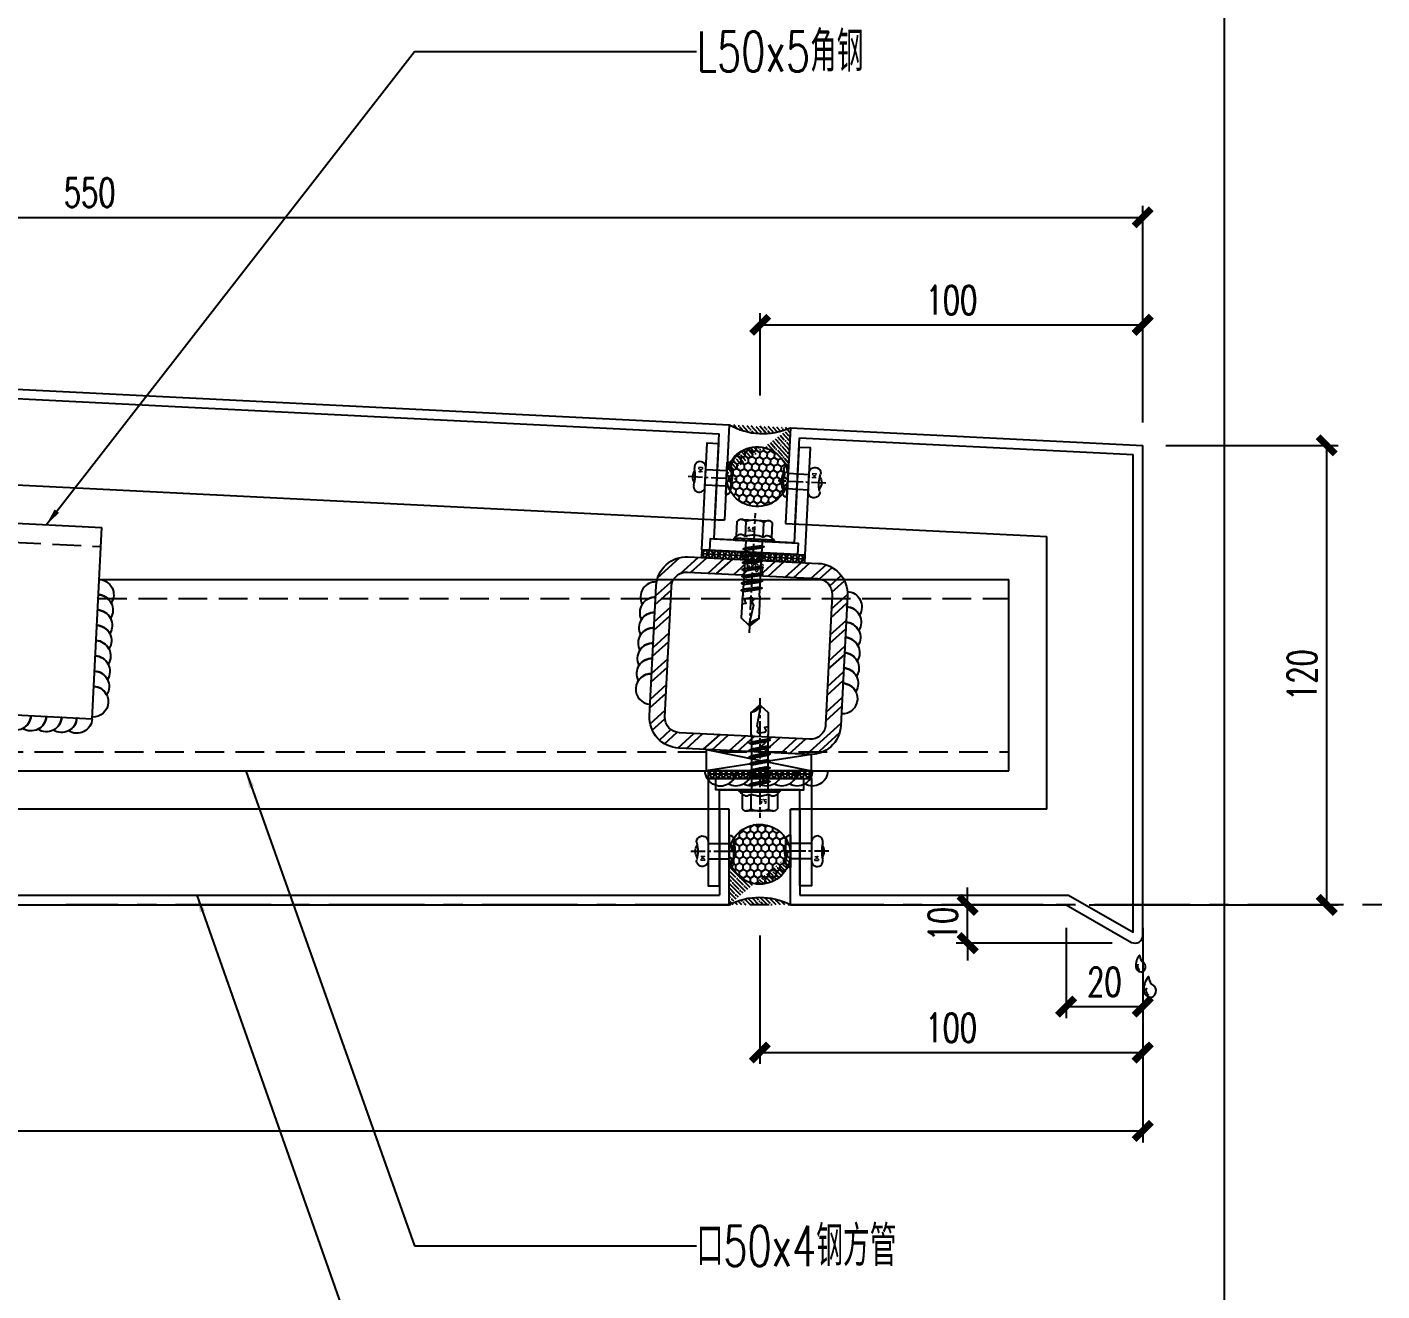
# Model space of a CAD drawing. Extents: x -160106 to 966792, y -663931 to 1550022.
# Drawn here: x -61656.4 to -61302.6, y -99189.1 to -98859 of the extents above; entities that cross this region are included whole.
import ezdxf
from ezdxf.enums import TextEntityAlignment as Align
from ezdxf.xclip import XClip

# ---------------------------------------------------------------- set-up
doc = ezdxf.new("R2010")
doc.units = 0
for name, pattern in [('CENTER', [2, 1.25, -0.25, 0.25, -0.25]), ('ZN-CENTER', [2, 1.25, -0.25, 0.25, -0.25]), ('ZN-DASH', [0.35, 0.25, -0.1])]:
    doc.linetypes.add(name, pattern=pattern)
for name, color, linetype in [('!ZN1-填充-8', 8, 'Continuous'), ('!ZN3-玻璃幕墙-4', 4, 'Continuous'), ('!ZN3-铝板幕墙-3', 3, 'Continuous'), ('!ZN4-辅助材料-1', 1, 'Continuous'), ('!ZN4-配件-11', 11, 'Continuous'), ('!ZN5-钢材投影-40', 40, 'Continuous'), ('!ZN5-钢材断面-2', 2, 'Continuous'), ('!ZN5-铝材投影-112', 112, 'Continuous'), ('!ZN5-铝材断面-6', 6, 'Continuous'), ('!ZN6-虚线-8', 8, 'ZN-DASH'), ('!ZN6-轴线-1', 1, 'ZN-CENTER'), ('11紧固件', 11, 'Continuous'), ('DIM', 173, 'Continuous'), ('Fill', 8, 'Continuous'), ('TEXT', 7, 'Continuous'), ('焊缝', 8, 'Continuous')]:
    doc.layers.add(name, color=color, linetype=linetype)
doc.layers.add('@ZN-型材编号（非打印层）', color=8, linetype='Continuous', plot=False)
doc.styles.add('DHTEXT-1', font='ROMANS.shx', dxfattribs={"width": 0.7, "bigfont": 'CHINESE.shx'})
doc.dimstyles.new('ZN3', dxfattribs={"dimscale": 3, "dimtxt": 2.5, "dimasz": 1.5, "dimexe": 1, "dimexo": 2, "dimgap": 0.9, "dimtad": 1, "dimdec": 0, "dimdsep": 46, "dimtxsty": 'DHTEXT-1', "dimblk": 'ARCHTICK', "dimcen": 2.5, "dimclrd": 173, "dimclre": 173, "dimclrt": 7, "dimazin": 2, "dimtfac": 1, "dimtix": 1, "dimtmove": 2, "dimatfit": 3, "dimfxl": 0, "dimarcsym": 0})

# ---------------------------------------------------------------- blocks, each defined once
blk = doc.blocks.new('铝板16mm胶缝')
at = {"layer": '!ZN1-填充-8'}
h = blk.add_hatch(dxfattribs=at)
h.set_pattern_fill('HONEY', color=256, scale=0.7, angle=-270, style=0)
h.set_pattern_definition([(90, (10097.31989989708, 185.0232752102251), (-0.9623705000000002, 1.666875), [1.11125, -2.2225]), (210, (10097.31989989708, 185.0232752102251), (-0.9623708449331864, -1.666874800852732), [1.11125, -2.222499999999999]), (150, (10097.31989989708, 185.0232752102251), (-1.924741344933186, 1.991472677892826e-07), [-2.2225, 1.11125])])
edge = h.paths.add_edge_path()
edge.add_ellipse((-8.500000000207365, 14.57041595620103), major_axis=(-7.997393453053519, 3.358849100355043e-11), ratio=0.9747925043838522, start_angle=0, end_angle=360)
h = blk.add_hatch(dxfattribs=at)
h.set_pattern_fill('ANSI35', color=256, scale=0.5, angle=-270, style=0)
h.set_pattern_definition([(135, (0, 0), (-1.122532015133644, -1.122532015133644), []), (135, (0, 1.122532500000005), (-1.122532015133644, -1.122532015133644), [1.984375, -0.396875, 0, -0.396875])])
edge = h.paths.add_edge_path()
edge.add_line((-0.5052130940530333, 1.366215148264018), (-0.5026065471538459, 14.57041595616465))
edge.add_line((-16.50000000016007, 1.366215148336778), (-16.49739345326088, 14.57041595623741))
edge.add_ellipse((-8.500000000207365, 14.57041595620103), major_axis=(-7.997393453053519, 3.358849100355043e-11), ratio=0.9747925043838522, start_angle=0, end_angle=180)
edge.add_arc((-8.499999999414285, -14.44754302653018), 17.72215979008053, 63.16567149166988, 116.8343285139232)
at = {"layer": '!ZN4-辅助材料-1', "ltscale": 0.5}
blk.add_arc((-8.499999999414285, -14.44754302653018), 17.72215979008053, 63.16567149164778, 116.8343285139584, dxfattribs=at)
blk.add_ellipse((-8.500000000207365, 14.57041595620103), major_axis=(-7.997393453053519, 3.358849100355043e-11), ratio=0.9747925043838522, dxfattribs=at)
at = {"layer": 'Defpoints', "ltscale": 0.5}
for p in [(-16.50000000018917, -0.6337848516632221), (-8.500000000280124, -0.6337848516632221), (-0.4999999986393959, -0.6337848516632221)]:
    blk.add_point(p, dxfattribs=at)
blk = doc.blocks.new('*U1991')
at = {"ltscale": 10}
for p, q in [((-1.015572715537019, 4.618802355381165), (-4.949999999997999, 4.618802355381165)), ((-0.5504878062047283, -5.115541284646254), (-0.5504878062065472, 5.115530008962667)), ((-0.1698801084603474, 5.480866579516958), (1.167940990853822e-05, 4.83959058622783)), ((0, -4.839613541317005), (0, 4.8396139450431)), ((-5.449999999999818, -3.464101413275086), (-5.449999999999818, 3.464101817001181)), ((-1.015583010001137, 2.309401278621424), (-4.949999999997999, 2.309401278624835)), ((0, 2.084999581674395), (14.28830168384373, 2.085001969002848)), ((1.419619596213958, 2.729999885991237), (2.200602679755074, -2.730000114008757)), ((3.219619596213958, 2.729999881768008), (4.000602679755074, -2.730000118231986)), ((5.019619596213958, 2.729999877544779), (5.800602679755074, -2.730000122455214)), ((6.819619596213958, 2.729999873321551), (7.600602679755074, -2.730000126678443)), ((8.619619596213958, 2.729999869098322), (9.400602679755075, -2.730000130901672)), ((10.41961959621396, 2.729999864875094), (11.20060267975507, -2.7300001351249)), ((12.21961959621396, 2.729999860651865), (13.00060267975507, -2.730000139348129)), ((-1.015583010002956, -2.30940087489533), (-4.94999999999618, -2.30940087489874)), ((14.28834179297628, -2.085001744372565), (0, -2.084999717997933)), ((-1.015583010001137, -4.618801951655071), (-4.949999999999818, -4.618801951654161)), ((-0.1698801084603474, -5.480877855198726), (1.167940990853822e-05, -4.839601861909371))]:
    blk.add_line(p, q, dxfattribs=at)
at = {"color": 0, "linetype": 'ZN-CENTER', "ltscale": 3}
blk.add_line((23.99999999999994, 2.188255855140087e-07), (-7.276562432845615, -1.533137051807418e-07), dxfattribs=at)
at = {"ltscale": 10}
for points in [[(1.828211756127738, -2.085000114008789), (1.047228672586622, 2.084999885991241), (1.419619596213901, 2.729999885991095), (1.792010519841123, 2.084999885991241), (2.57299360338241, -2.085000114008761), (2.200602679755074, -2.730000114008771)], [(3.628211756127738, -2.085000118232018), (2.847228672586622, 2.084999881768012), (3.219619596213901, 2.729999881767866), (3.592010519841123, 2.084999881768012), (4.37299360338241, -2.085000118231989), (4.000602679755074, -2.730000118232)], [(5.428211756127738, -2.085000122455247), (4.647228672586622, 2.084999877544783), (5.019619596213901, 2.729999877544637), (5.392010519841123, 2.084999877544783), (6.17299360338241, -2.085000122455218), (5.800602679755074, -2.730000122455229)], [(7.228211756127738, -2.085000126678475), (6.447228672586622, 2.084999873321555), (6.819619596213901, 2.729999873321409), (7.192010519841123, 2.084999873321555), (7.97299360338241, -2.085000126678447), (7.600602679755074, -2.730000126678457)], [(9.028211756127739, -2.085000130901704), (8.247228672586623, 2.084999869098326), (8.619619596213902, 2.72999986909818), (8.992010519841124, 2.084999869098326), (9.77299360338241, -2.085000130901676), (9.400602679755075, -2.730000130901686)], [(10.82821175612774, -2.085000135124933), (10.04722867258662, 2.084999864875098), (10.4196195962139, 2.729999864874951), (10.79201051984112, 2.084999864875098), (11.57299360338241, -2.085000135124904), (11.20060267975507, -2.730000135124914)], [(12.62821175612774, -2.085000139348161), (11.84722867258662, 2.084999860651869), (12.2196195962139, 2.729999860651723), (12.59201051984112, 2.084999860651869), (13.37299360338241, -2.085000139348133), (13.00060267975507, -2.730000139348143)]]:
    blk.add_lwpolyline(points, close=True, dxfattribs=at)
for points in [[(14.28755614132959, -2.084999790480305, -0.414213562373095), (14.44551068678416, -2.242954335934877), (14.44551068678416, -2.321931608662732), (20.17706341883141, -2.321931608662732), (21.99999672497771, -0.2620664843346907), (21.99999672497771, 0.2620669033741529), (20.1770634188305, 2.321932027703048), (14.44551068678416, 2.321932027703616), (14.44551068678416, 2.242954754974284, -0.414213562373095), (14.28755614132959, 2.085000209519654)], [(16.51287844574838, -2.321931608662732), (16.35611659158181, -1.195959136936376), (15.82661205339483, -1.523970797760166, -0.5304615897786895), (15.03442566961419, -1.169417307181045), (14.81075563571315, 0.0990784896746442, -0.6513157956771675), (15.47433833661651, 0.5440859063701903), (16.0012324895205, 0.2109028390927443), (16.76803563861736, 0.6608451827776259), (21.99999672497771, -0.2620664843346907, -0.2012259957209903), (20.1770634188305, 2.321932027703048)]]:
    blk.add_lwpolyline(points, format="xyb", dxfattribs=at)
for centre, radius, start, end in [((-3.866666666665878, 3.464101817001181), 1.583333333333237, 133.1735511071865, 226.8264488928781), ((0.06775032333098352, 3.464101817001181), 1.583333333333237, 133.1735511071865, 226.8264488928781), ((7.477939400387186, -2.867559875829768), 11.3218976996017, 132.4921501626091, 138.6063620026382), ((0.1333333333341216, 2.018612281773358e-07), 5.583333333333248, 155.5673023206315, 204.4326976793683), ((4.067750323330984, 2.018612281773358e-07), 5.583333333333248, 155.5673023206315, 204.4326976793683), ((-3.866666666665878, -3.464101413275086), 1.583333333333237, 133.1735511071865, 226.8264488927399), ((0.06775032333098352, -3.464101413275086), 1.583333333333237, 133.1735511071865, 226.8264488927399), ((7.477939400387186, 2.867548600148227), 11.3218976996017, 221.3935592101043, 227.5078498373909)]:
    blk.add_arc(centre, radius, start, end, dxfattribs=at)
at = {"layer": 'Defpoints', "color": 0, "ltscale": 10, "style": 'DHTEXT-1', "width": 0.7}
blk.add_text('5.5', height=1, rotation=90, dxfattribs=at).set_placement((-2.461643067588102, -0.9299515093815011), align=Align.CENTER)
blk = doc.blocks.new('*U3563')
at = {"linetype": 'ByBlock', "lineweight": -2, "ltscale": 10}
for p, q in [((0, 4.200000000000099), (0, -4.199999999999992)), ((-1.19999999999709, -2.999999999995627), (-1.19999999999709, 2.999999999995733)), ((5.50000000054162, 2.000000000000053), (0, 2.000000000000053)), ((5.50000000054162, 2.500000000000053), (5.50000000054162, -2.499999999999947)), ((5.50000000054162, -1.999999999999947), (0, -1.999999999999947))]:
    blk.add_line(p, q, dxfattribs=at)
at = {"color": 0, "linetype": 'CENTER', "ltscale": 3}
blk.add_line((10.0124521631674, 5.329070518200751e-14), (-2.451370260241674, 5.329070518200751e-14), dxfattribs=at)
at = {"linetype": 'ByBlock', "lineweight": -2, "ltscale": 10}
for centre, radius, start, end in [((0, 2.999999999995733), 1.2, 90, 180), ((7.00000000054162, 2.500000000000053), 1.5, 348.4480414647314, 180), ((4.415117063422031, -3.584688101909705e-12), 5.96066603962293, 160.3950489643864, 199.6049510356135), ((16.16515139045397, 5.329070518200751e-14), 8, 164.3308475018224, 195.6691524981776), ((6.186535024229231, -0.0009536892320660684), 2.672094166157843, 323.2266208412516, 36.78433105121244), ((0, -2.999999999995627), 1.2, 180, 270), ((7.00000000054162, -2.499999999999947), 1.5, 180, 11.5519585352685)]:
    blk.add_arc(centre, radius, start, end, dxfattribs=at)
at = {"layer": 'Defpoints', "color": 0, "ltscale": 10, "style": 'DHTEXT-1', "width": 0.7}
blk.add_text('D4', height=1, rotation=90, dxfattribs=at).set_placement((7.370543652128534, -1.846676056511448), align=Align.CENTER)
blk = doc.blocks.new('方管钢50x4')
at = {"layer": 'Fill'}
h = blk.add_hatch(dxfattribs=at)
h.set_pattern_fill('ANSI32', color=8, scale=0.5, style=0)
h.set_pattern_definition([(45, (-2819.744272670329, -883.7318041504182), (-3.367596045400933, 3.367596045400933), []), (45, (-2817.499207670329, -883.7318041504182), (-3.367596045400933, 3.367596045400933), [])])
edge = h.paths.add_edge_path(flags=16)
edge.add_line((-17, 21.00000000000011), (17, 21))
edge.add_arc((17, 17), 4, 0, 90, ccw=False)
edge.add_line((21, 17), (21, -16.99999999999977))
edge.add_arc((17, -16.99999999999977), 4, 270, 360, ccw=False)
edge.add_line((17, -20.99999999999977), (-17, -20.99999999999989))
edge.add_arc((-17, -16.99999999999989), 4, 180, 270, ccw=False)
edge.add_line((-21, -16.99999999999989), (-21, 17.00000000000011))
edge.add_arc((-17, 17.00000000000011), 4, 90, 180, ccw=False)
edge = h.paths.add_edge_path()
edge.add_line((-17, 25.00000000000011), (17, 25))
edge.add_arc((17, 17), 8, 0, 90, ccw=False)
edge.add_line((25, 17), (25, -16.99999999999977))
edge.add_arc((17, -16.99999999999977), 8, 270, 360, ccw=False)
edge.add_line((17, -24.99999999999977), (-17, -24.99999999999989))
edge.add_arc((-17, -16.99999999999989), 8, 180, 270, ccw=False)
edge.add_line((-25, -16.99999999999989), (-25, 17.00000000000011))
edge.add_arc((-17, 17.00000000000011), 8, 90, 180, ccw=False)
for points in [[(-17, 25.00000000000011), (17, 25, -0.4142135623730951), (25, 17), (25, -16.99999999999977, -0.4142135623730951), (17, -24.99999999999977), (-17, -24.99999999999989, -0.4142135623730951), (-25, -16.99999999999989), (-25, 17.00000000000011, -0.4142135623730951)], [(-17, 21.00000000000011), (17, 21, -0.414213562373095), (21, 17), (21, -16.99999999999977, -0.414213562373095), (17, -20.99999999999977), (-17, -20.99999999999989, -0.4142135623730961), (-21, -16.99999999999989), (-21, 17.00000000000011, -0.414213562373095)]]:
    blk.add_lwpolyline(points, format="xyb", close=True)
at = {"layer": '@ZN-型材编号（非打印层）', "style": 'DHTEXT-1', "width": 0.7}
blk.add_text('50x4', height=2, dxfattribs=at).set_placement((-0.5126066602133506, -23.03511422043846), align=Align.MIDDLE_CENTER)
blk = doc.blocks.new('*U2371')
at = {"layer": '!ZN5-钢材断面-2'}
blk.add_blockref('方管钢50x4', (-5.684341886080801e-14, -1.70530256582424e-13), dxfattribs=at)
blk = doc.blocks.new('20180416.09092401')
at = {"layer": '!ZN4-辅助材料-1', "color": 145}
for centre, radius, start, end in [((5.127683875180082, -9.527080445579486), 3.929083365218296, 140.0494863723058, 186.0702906916663), ((2.174841950123664, -7.057933603813581), 0.07999999999999999, 350.8229547068942, 137.7215802089008), ((4.088982268076506, -7.206065146187029), 1.840150474213452, 175.7811619460207, 243.5576802540261), ((2.569301465744502, -9.874517247109907), 1.350386337943727, 182.8888578461486, 295.698693372349), ((2.883247738369391, -9.7754918750652), 1.248660854965156, 155.4041278257192, 236.1311261347082), ((2.130087360768812, -9.852415617489896), 1.607830084879627, 309.5964939930162, 21.78905564979884), ((2.880203436347074, -9.552556785318302), 0.7999999999999998, 21.78905564979884, 60.87559656107204), ((8.216526792559307, -15.71586802490492), 4.91135420652287, 140.0494863723058, 186.0702906916663), ((4.525474386231508, -12.62943447269936), 0.09999999999999998, 350.8229547068942, 137.7215802089008), ((6.918149783683475, -12.81459890066617), 2.300188092766815, 175.7811619460207, 243.5576802540261), ((5.018548780761193, -16.15016402681795), 1.687982922429658, 182.8888578461486, 295.698693372349), ((5.410981621535029, -16.02638231176388), 1.560826068706444, 155.4041278257192, 236.1311261347082), ((4.469531149545219, -16.12253698979475), 2.009787606099533, 309.5964939930162, 21.78905564979884), ((5.407176244014408, -15.74771344957844), 0.9999999999999998, 21.78905564979884, 60.87559656107204)]:
    blk.add_arc(centre, radius, start, end, dxfattribs=at)
blk = doc.blocks.new('A$Cf3634199')
at = {"layer": '!ZN3-铝板幕墙-3'}
blk.add_lwpolyline([(0.9768027840764262, -25), (-5, -25), (-22.10557280865032, -34.78885438182624, -0.5575365158990327), (-25, -33), (-25, -33), (-25, 1.114188406361791)], format="xyb", dxfattribs=at)
blk.add_lwpolyline([(0.9768027840764262, -22.5), (-5.664750713571266, -22.5), (-22.5, -32.13415873821214), (-22.5, 1.114188406361791)], dxfattribs=at)
at = {"layer": '!ZN5-铝材断面-6'}
blk.add_point((-25, -25), dxfattribs=at)
at = {"layer": '!ZN3-玻璃幕墙-4', "xscale": -1}
blk.add_blockref('20180416.09092401', (-22, -31.27194597589551), dxfattribs=at)
blk = doc.blocks.new('ewr234')
at = {"layer": '!ZN1-填充-8'}
h = blk.add_hatch(dxfattribs=at)
h.set_pattern_fill('NET3', color=256, scale=0.4, angle=537.1375947738585, style=0)
h.set_pattern_definition([(177.1375947738584, (20840.64205682924, 38971.98099569677), (-0.06342077351940274, -1.26841547037483), []), (237.1375947738584, (20840.64205682924, 38971.98099569677), (1.066769633138089, -0.6891317361828774), []), (297.1375947738584, (20840.64205682924, 38971.98099569677), (1.130190406657492, 0.5792837341919523), [])])
h.paths.add_polyline_path([(-115.1310979362461, -27.2846693675092), (-115.2309731701389, -29.28217404524912), (-88.26466002041707, -30.63048970277305), (-88.16478478652425, -28.63298502500402)])
h = blk.add_hatch(dxfattribs=at)
h.set_pattern_fill('NET3', color=256, scale=0.4, angle=359.9999999999999, style=0)
h.set_pattern_definition([(359.9999999999999, (-19068.59706141823, -40084.0891700636), (1.691979889528739e-15, 1.27), []), (59.99999999999989, (-19068.59706141823, -40084.0891700636), (-1.099852262806236, 0.6350000000000018), []), (119.9999999999999, (-19068.59706141823, -40084.0891700636), (-1.099852262806238, -0.6349999999999982), [])])
h.paths.add_polyline_path([(-86.4999999984866, -86.99999998661224), (-86.4999999984866, -84.99999998661224), (-113.4999999984866, -84.99999998661224), (-113.4999999984866, -86.99999998661224)])
at = {"layer": '!ZN3-铝板幕墙-3', "ltscale": 40}
for p, q in [((-550, 27.5), (-107.9900187111489, 5.399500935556716)), ((-550, 24.99687695072498), (-110.6117436006753, 3.027464130704175)), ((-92.00998129195068, 4.600499064603355), (0, 0)), ((-550, 2.468769506682293), (-109.2384591347727, -19.56930753639608)), ((-89.63794448714907, 1.978774175062426), (-2.5, -2.378123049333226)), ((0, -93.88581159364549), (0, 0)), ((-2.5, -93.88581159364549), (-2.5, -2.378123049333226)), ((-93.25842171555269, -20.36830940734944), (-25, -23.78123049309943)), ((-25, -94.99999999956344), (-25, -23.78123049312853))]:
    blk.add_line(p, q, dxfattribs=at)
at = {"layer": '!ZN3-铝板幕墙-3'}
for p, q in [((-107.9900189406471, 5.39949634578079), (-109.2384591347654, -19.56930753641063)), ((-92.00998152140528, 4.600494474812876), (-93.25842171558179, -20.36830940737855)), ((-111.7353399819112, -19.44446349405916), (-110.6117438301444, 3.027459540899144)), ((-90.76154086843599, -20.49315344973002), (-89.63794448715635, 1.978774175047874)), ((-109.2384591347654, -19.56930753641063), (-111.7353399819112, -19.44446349405916)), ((-110.4999999970314, -94.9999999999709), (-110.4999999970314, -117.4999999999709)), ((-107.9999999970314, -119.9999954044761), (-107.9999999970314, -94.9999999999709)), ((-91.99999999994179, -119.9999954044761), (-91.99999999994179, -94.9999999999709)), ((-91.99999999994179, -94.9999999999709), (-89.49999999994179, -94.9999999999709)), ((-89.49999999994179, -94.9999999999709), (-89.49999999994179, -117.4999954044179))]:
    blk.add_line(p, q, dxfattribs=at)
at = {"layer": '!ZN3-铝板幕墙-3', "ltscale": 40}
for points in [[(-107.9999999970314, -94.99999999956344), (-588.3999999998123, -94.999999999578)], [(-25, -94.99999999956344), (-91.99999999994179, -94.99999999956344)], [(-588.3999999998123, -119.9999999997963), (-107.9999999970314, -119.9999999999709)], [(-585.8999999998123, -117.4999999997963), (-110.4999999970314, -117.4999999999709)], [(-91.99999999994179, -119.9999999999709), (-20, -120)], [(-89.49999999994179, -117.4999999999709), (-19.33524928643601, -117.5)]]:
    blk.add_lwpolyline(points, dxfattribs=at)
at = {"layer": '!ZN4-辅助材料-1', "ltscale": 5}
for points in [[(-115.1310979362461, -27.2846693675092), (-115.2309731701389, -29.28217404524912), (-88.26466002041707, -30.63048970277305), (-88.16478478652425, -28.63298502500402)], [(-86.4999999984866, -86.99999998661224), (-86.4999999984866, -84.99999998661224), (-113.4999999984866, -84.99999998661224), (-113.4999999984866, -86.99999998661224)]]:
    blk.add_lwpolyline(points, close=True, dxfattribs=at)
at = {"layer": '!ZN5-钢材投影-40'}
for p, q in [((-441.7633944159898, -12.95555296970997), (-271.8399612786452, -21.45172462650225)), ((-274.3368421258274, -71.38934157040785), (-271.8399612786525, -21.45172462650225)), ((-272.5173750466565, -34.99999998661224), (-35, -34.99999998661224)), ((-35, -84.99999998661224), (-35, -34.99999998661224)), ((-444.2602752631574, -62.89316991363012), (-274.3368421258274, -71.38934157040785)), ((-604.3999999997759, -84.99999998659769), (-35, -84.99999998661224))]:
    blk.add_line(p, q, dxfattribs=at)
at = {"layer": '!ZN5-铝材投影-112'}
for points in [[(-90.16228946496267, -28.5331097910821), (-115.1310979362461, -27.2846693675092), (-113.7328471289948, 0.6803467768186238), (-110.7365901123267, 0.5305339259793982), (-111.9850280672545, -24.43822520176764), (-90.01247661263915, -25.53685277450131)], [(-113.1335932548391, -27.38454460157664), (-88.16478478361387, -28.63298502514954), (-86.76653397636255, -0.6679688808799256), (-89.76279099303065, -0.5181560300407), (-91.01122895086883, -25.48691515758401), (-112.9837804054259, -24.38828758485033)], [(-88.50000000215368, -86.99999998661224), (-113.500000001397, -86.99999998661224), (-113.500000001397, -114.9999505806773), (-110.500000001397, -114.9999505806773), (-110.4999999999418, -89.99999998661224), (-88.50000000069849, -89.99999998661224)], [(-111.4999999977881, -86.99999998661224), (-86.4999999984866, -86.99999998661224), (-86.4999999984866, -114.9999505807064), (-89.4999999984866, -114.9999505807064), (-89.49999999994179, -89.99999998661224), (-111.4999999992433, -89.99999998661224)]]:
    blk.add_lwpolyline(points, close=True, dxfattribs=at)
at = {"layer": '!ZN6-虚线-8', "ltscale": 30}
for p, q in [((-442.0130825007072, -17.94931466410344), (-272.08964936337, -26.44548632089572)), ((-272.7673750466565, -39.99999998658313), (-35, -39.99999998661224)), ((-604.3999999997759, -79.99999998661224), (-35, -79.99999998661224))]:
    blk.add_line(p, q, dxfattribs=at)
at = {"layer": '11紧固件', "ltscale": 60}
blk.add_lwpolyline([(-114.0340236069751, -79.40448262667633), (-114.0340236069751, -84.99999998661224), (-86.4999999984866, -84.99999998661224), (-86.4999999984866, -80.75288462816388), (-114.0340236069751, -79.40448262667633), (-86.4999999984866, -84.99999998661224), (-86.4999999984866, -80.75288462816388), (-114.0340236069751, -84.99999998661224)], dxfattribs=at)
at = {"layer": '焊缝', "ltscale": 60}
for points in [[(-272.5173750466492, -34.99999998661224, -0.5773502691896255), (-269.3572211580758, -41.16550299938535, 0.267949192430971), (-272.7171255144203, -38.99500934212119, -0.5773502691896255), (-269.5569716258469, -45.16051235489431, 0.267949192430971), (-272.9168759821914, -42.99001869763015, -0.5773502691896255), (-269.756722093618, -49.15552171040326, 0.267949192430971), (-273.1166264499625, -46.9850280531391, -0.5773502691896255), (-269.9564725613891, -53.15053106591222, 0.267949192430971), (-273.3163769177336, -50.98003740864806, -0.5773502691896255), (-270.1562230291602, -57.14554042142117, 0.267949192430971), (-273.5161273855047, -54.97504676415701, -0.5773502691896255), (-270.3559734969313, -61.14054977693013, 0.267949192430971), (-273.7158778532757, -58.97005611966597, -0.5773502691896255), (-270.5557239647023, -65.13555913243908, 0.267949192430971), (-273.9156283210468, -62.96506547517492, -0.9999999999999999), (-274.315129256589, -70.95508418619283, -0.9999999999999999)], [(-274.3368421258274, -71.38934157040785, -0.5773502691896255), (-280.5023451386005, -74.54949545898126, 0.2679491924309712), (-278.3318514813363, -71.18959110263677, -0.5773502691896255), (-284.4973544941095, -74.34974499121017, 0.2679491924309712), (-282.3268608368453, -70.98984063486569, -0.5773502691896255), (-288.4923638496184, -74.14999452343909, 0.2679491924309712), (-286.3218701923543, -70.7900901670946, -0.5773502691896255), (-292.4873732051274, -73.95024405566801, 0.2679491924309712), (-290.3168795478632, -70.59033969932352, -0.5773502691896255), (-296.4823825606363, -73.75049358789693, 0.2679491924309712)]]:
    blk.add_lwpolyline(points, format="xyb", dxfattribs=at)
at = {"layer": '焊缝', "ltscale": 30}
for points in [[(-126.9491368986564, -35.67956599718309, 0.5773502691896255), (-130.7194994803649, -41.49199801840587, -0.2679491924310752), (-127.1564135934823, -39.67419193359092, 0.5773502691896255), (-130.926776175249, -45.48662395481369, -0.2679491924310752), (-127.3636902882499, -43.66881786996964, 0.5773502691896255), (-131.1340528700166, -49.48124989122152, -0.2679491924310752), (-127.5709669830758, -47.66344380634837, 0.5773502691896255), (-131.3413295647842, -53.47587582762935, -0.2679491924310752), (-127.7782436778434, -51.6580697427562, 0.5773502691896255), (-131.5486062596683, -57.47050176403718, -0.2679491924310752), (-127.9855203727275, -55.65269567916403, 0.5773502691896255), (-131.7558829544942, -61.46512770041591, -0.2679491924310752), (-128.1927970674951, -59.64732161557185, 0.9999999999999999), (-128.6073504571468, -67.63657348835841, 0.9999999999999999)], [(-77.14333358352451, -38.16985425361781, -0.5773502691896255), (-73.97156904949952, -44.32939236451057, 0.2679491924310752), (-77.3355568097686, -42.16523286286974, -0.5773502691896255), (-74.1637922756272, -48.3247709737916, 0.2679491924310752), (-77.52778003589628, -46.16061147212167, -0.5773502691896255), (-74.35601550181309, -52.32014958304353, 0.2679491924310752), (-77.72000326208217, -50.1559900813736, -0.5773502691896255), (-74.54823872799898, -56.31552819229546, 0.2679491924310752), (-77.91222648826806, -54.15136869062553, -0.5773502691896255), (-74.74046195412666, -60.31090680154739, 0.2679491924310752), (-78.10444971445395, -58.14674729987746, -0.5773502691896255), (-74.93268518031255, -64.30628541079932, 0.2679491924310752), (-78.29667294058163, -62.14212590912939, -0.9999999999999999), (-78.6811193928952, -70.13288312766235, -0.9999999999999999)], [(-82.25235385651467, -84.96498744696146, -0.5773502691896255), (-88.24886030267226, -88.43513304059161, 0.2679491924314257), (-86.25235182588222, -84.9690179383324, -0.5773502691896255), (-92.2488582720398, -88.43916353193345, 0.2679491924314257), (-90.25234979524976, -84.97304842970334, -0.5773502691896255), (-96.24885624146555, -88.44319402330439, 0.2679491924314257), (-94.2523477646755, -84.97707892104518, -0.5773502691896255), (-100.2488542108913, -88.44722451467533, 0.2679491924314257), (-98.25234573410125, -84.98110941238701, -0.5773502691896255), (-104.2488521802588, -88.45125500601716, 0.2679491924314257), (-102.2523437034688, -84.98513990375795, -0.5773502691896255), (-108.2488501496264, -88.455285497359, 0.2679491924314257), (-106.2523416728363, -84.9891703951289, -0.9999999999999999), (-114.2523376116878, -84.99723137781257, -0.9999999999999999)]]:
    blk.add_lwpolyline(points, format="xyb", dxfattribs=at)
at = {"layer": '!ZN3-铝板幕墙-3', "ltscale": 1000, "xscale": -1}
blk.add_blockref('A$Cf3634199', (-25, -95), dxfattribs=at)
at = {"layer": '!ZN4-辅助材料-1', "rotation": 177.1375947738585}
blk.add_blockref('铝板16mm胶缝', (-108.4211695843187, 6.788975729214144), dxfattribs=at)
at = {"layer": '!ZN4-辅助材料-1'}
blk.add_blockref('铝板16mm胶缝', (-91.49999999973807, -121.3662105535914), dxfattribs=at)
at = {"layer": '!ZN4-配件-11', "color": 1}
for name, p, rotation in [('*U3563', (-108.6891453487333, -8.583031808724627), 177.1375947738585), ('*U1991', (-101.4981347117573, -24.96256986955996), 267.1375947738584), ('*U1991', (-99.99999378947541, -89.99999998658313), 90)]:
    blk.add_blockref(name, p, dxfattribs=dict(at, rotation=rotation))
at = {"layer": '!ZN4-配件-11', "color": 1, "xscale": -1, "rotation": 177.1375947483295}
blk.add_blockref('*U3563', (-92.70910793866642, -9.382033682792098), dxfattribs=at)
at = {"layer": '!ZN4-配件-11', "rotation": 177.1375969648522}
blk.add_blockref('*U2371', (-102.9463807396605, -54.9276338997297), dxfattribs=at)
at = {"layer": '!ZN4-配件-11', "color": 1, "xscale": -1}
blk.add_blockref('*U3563', (-108.0000000004075, -105.9999999999709), dxfattribs=at)
at = {"layer": '!ZN4-配件-11', "color": 1}
blk.add_blockref('*U3563', (-91.99999999953434, -105.9999999999709), dxfattribs=at)
blk = doc.blocks.new('20250917165921')
at = {"layer": '!ZN6-虚线-8'}
blk.add_blockref('ewr234', (350.0000059520098, 2920.000000013431), dxfattribs=at)
blk = doc.blocks.new('_ArchTick')
at = {"color": 0, "linetype": 'ByBlock', "const_width": 0.4}
blk.add_lwpolyline([(-0.5, -0.5), (0.5, 0.5)], dxfattribs=at)
blk = doc.blocks.new('*D3418')
at = {"layer": 'Defpoints', "color": 0, "ltscale": 30, "transparency": 16777216}
for p in [(-61969.44269504251, -99088.25968545218), (-61365.04269504303, -99088.25968545226), (-61365.04269504303, -99147.27777867403)]:
    blk.add_point(p, dxfattribs=at)
at = {"layer": 'DIM', "color": 173, "linetype": 'ByBlock', "lineweight": -2, "ltscale": 30, "transparency": 16777216}
for p, q in [((-61969.44269504251, -99094.25968545218), (-61969.44269504251, -99150.27777867403)), ((-61365.04269504303, -99094.25968545226), (-61365.04269504303, -99150.27777867403)), ((-61969.44269504251, -99147.27777867403), (-61365.04269504303, -99147.27777867403))]:
    blk.add_line(p, q, dxfattribs=at)
at = {"layer": 'DIM', "color": 173, "lineweight": -2, "ltscale": 30, "transparency": 16777216, "xscale": 4.5, "yscale": 4.5, "zscale": 4.5, "rotation": 180}
blk.add_blockref('_ArchTick', (-61969.44269504251, -99147.27777867403), dxfattribs=at)
at = {"layer": 'DIM', "color": 173, "lineweight": -2, "ltscale": 30, "transparency": 16777216, "xscale": 4.5, "yscale": 4.5, "zscale": 4.5}
blk.add_blockref('_ArchTick', (-61365.04269504303, -99147.27777867403), dxfattribs=at)
at = {"layer": 'DIM', "color": 7, "ltscale": 30, "transparency": 16777216, "insert": (-61667.24269504277, -99140.82777867404), "char_height": 7.5, "attachment_point": 5, "style": 'DHTEXT-1'}
blk.add_mtext('604', dxfattribs=at)
blk = doc.blocks.new('*D3419')
at = {"layer": 'Defpoints', "color": 0, "ltscale": 30, "transparency": 16777216}
for p in [(-61365.04269504303, -98908.70783920132), (-61915.04269504266, -98926.31571018056), (-61365.04269504303, -98968.25968545226)]:
    blk.add_point(p, dxfattribs=at)
at = {"layer": 'DIM', "color": 173, "linetype": 'ByBlock', "lineweight": -2, "ltscale": 30, "transparency": 16777216}
for p, q in [((-61915.04269504266, -98920.31571018056), (-61915.04269504266, -98905.70783920132)), ((-61365.04269504303, -98962.25968545226), (-61365.04269504303, -98905.70783920132)), ((-61915.04269504266, -98908.70783920132), (-61365.04269504303, -98908.70783920132))]:
    blk.add_line(p, q, dxfattribs=at)
at = {"layer": 'DIM', "color": 173, "lineweight": -2, "ltscale": 30, "transparency": 16777216, "xscale": 4.5, "yscale": 4.5, "zscale": 4.5, "rotation": 180}
blk.add_blockref('_ArchTick', (-61915.04269504266, -98908.70783920132), dxfattribs=at)
at = {"layer": 'DIM', "color": 173, "lineweight": -2, "ltscale": 30, "transparency": 16777216, "xscale": 4.5, "yscale": 4.5, "zscale": 4.5}
blk.add_blockref('_ArchTick', (-61365.04269504303, -98908.70783920132), dxfattribs=at)
at = {"layer": 'DIM', "color": 7, "ltscale": 30, "transparency": 16777216, "insert": (-61640.04269504284, -98902.25783920132), "char_height": 7.5, "attachment_point": 5, "style": 'DHTEXT-1'}
blk.add_mtext('550', dxfattribs=at)
blk = doc.blocks.new('*D3420')
at = {"layer": 'Defpoints', "color": 0, "ltscale": 30, "transparency": 16777216}
for p in [(-61365.04269504306, -98968.25968545231), (-61316.99042701317, -98968.25968545231), (-61385.04269504306, -99088.25968545231)]:
    blk.add_point(p, dxfattribs=at)
at = {"layer": 'DIM', "color": 173, "linetype": 'ByBlock', "lineweight": -2, "ltscale": 30, "transparency": 16777216}
for p, q in [((-61359.04269504306, -98968.25968545231), (-61313.99042701317, -98968.25968545231)), ((-61316.99042701317, -99088.25968545231), (-61316.99042701317, -98968.25968545231)), ((-61379.04269504306, -99088.25968545231), (-61313.99042701317, -99088.25968545231))]:
    blk.add_line(p, q, dxfattribs=at)
at = {"layer": 'DIM', "color": 173, "lineweight": -2, "ltscale": 30, "transparency": 16777216, "xscale": 4.5, "yscale": 4.5, "zscale": 4.5}
for p, rotation in [((-61316.99042701317, -98968.25968545231), 90), ((-61316.99042701317, -99088.25968545231), 270)]:
    blk.add_blockref('_ArchTick', p, dxfattribs=dict(at, rotation=rotation))
at = {"layer": 'DIM', "color": 7, "ltscale": 30, "transparency": 16777216, "insert": (-61323.44042701318, -99028.25968545227), "char_height": 7.5, "attachment_point": 5, "rotation": 90, "style": 'DHTEXT-1'}
blk.add_mtext('120', dxfattribs=at)
blk = doc.blocks.new('*D3421')
at = {"layer": 'Defpoints', "color": 0, "ltscale": 30, "transparency": 16777216}
for p in [(-61365.04269504303, -98936.77046330873), (-61464.94282004145, -98961.26218536415), (-61365.04269504303, -98961.26218536415)]:
    blk.add_point(p, dxfattribs=at)
at = {"layer": 'DIM', "color": 173, "linetype": 'ByBlock', "lineweight": -2, "ltscale": 30, "transparency": 16777216}
for p, q in [((-61464.94282004145, -98955.26218536415), (-61464.94282004145, -98933.77046330873)), ((-61365.04269504303, -98955.26218536415), (-61365.04269504303, -98933.77046330873)), ((-61464.94282004145, -98936.77046330873), (-61365.04269504303, -98936.77046330873))]:
    blk.add_line(p, q, dxfattribs=at)
at = {"layer": 'DIM', "color": 173, "lineweight": -2, "ltscale": 30, "transparency": 16777216, "xscale": 4.5, "yscale": 4.5, "zscale": 4.5, "rotation": 180}
blk.add_blockref('_ArchTick', (-61464.94282004145, -98936.77046330873), dxfattribs=at)
at = {"layer": 'DIM', "color": 173, "lineweight": -2, "ltscale": 30, "transparency": 16777216, "xscale": 4.5, "yscale": 4.5, "zscale": 4.5}
blk.add_blockref('_ArchTick', (-61365.04269504303, -98936.77046330873), dxfattribs=at)
at = {"layer": 'DIM', "color": 7, "ltscale": 30, "transparency": 16777216, "insert": (-61414.99275754224, -98930.32046330873), "char_height": 7.5, "attachment_point": 5, "style": 'DHTEXT-1'}
blk.add_mtext('100', dxfattribs=at)
blk = doc.blocks.new('*D3422')
at = {"layer": 'Defpoints', "color": 0, "ltscale": 30, "transparency": 16777216}
for p in [(-61385.04269504303, -99088.25968545226), (-61365.04269504303, -99088.25968545231), (-61365.04269504303, -99114.82615692436)]:
    blk.add_point(p, dxfattribs=at)
at = {"layer": 'DIM', "color": 173, "linetype": 'ByBlock', "lineweight": -2, "ltscale": 30, "transparency": 16777216}
for p, q in [((-61385.04269504303, -99094.25968545226), (-61385.04269504303, -99117.82615692436)), ((-61365.04269504303, -99094.25968545231), (-61365.04269504303, -99117.82615692436)), ((-61385.04269504303, -99114.82615692436), (-61365.04269504303, -99114.82615692436))]:
    blk.add_line(p, q, dxfattribs=at)
at = {"layer": 'DIM', "color": 173, "lineweight": -2, "ltscale": 30, "transparency": 16777216, "xscale": 4.5, "yscale": 4.5, "zscale": 4.5, "rotation": 180}
blk.add_blockref('_ArchTick', (-61385.04269504303, -99114.82615692436), dxfattribs=at)
at = {"layer": 'DIM', "color": 173, "lineweight": -2, "ltscale": 30, "transparency": 16777216, "xscale": 4.5, "yscale": 4.5, "zscale": 4.5}
blk.add_blockref('_ArchTick', (-61365.04269504303, -99114.82615692436), dxfattribs=at)
at = {"layer": 'DIM', "color": 7, "ltscale": 30, "transparency": 16777216, "insert": (-61375.04269504303, -99108.37615692437), "char_height": 7.5, "attachment_point": 5, "style": 'DHTEXT-1'}
blk.add_mtext('20', dxfattribs=at)
blk = doc.blocks.new('*D3423')
at = {"layer": 'Defpoints', "color": 0, "ltscale": 30, "transparency": 16777216}
for p in [(-61410.76133744747, -99088.25968545231), (-61385.04269504306, -99088.25968545231), (-61367.04269504306, -99098.25968545231)]:
    blk.add_point(p, dxfattribs=at)
at = {"layer": 'DIM', "color": 173, "linetype": 'ByBlock', "lineweight": -2, "ltscale": 30, "transparency": 16777216}
for p, q in [((-61410.76133744747, -99088.25968545231), (-61410.76133744747, -99083.75968545231)), ((-61391.04269504306, -99088.25968545231), (-61413.76133744747, -99088.25968545231)), ((-61410.76133744747, -99098.25968545231), (-61410.76133744747, -99088.25968545231)), ((-61373.04269504306, -99098.25968545231), (-61413.76133744747, -99098.25968545231)), ((-61410.76133744747, -99098.25968545231), (-61410.76133744747, -99102.75968545231))]:
    blk.add_line(p, q, dxfattribs=at)
at = {"layer": 'DIM', "color": 173, "lineweight": -2, "ltscale": 30, "transparency": 16777216, "xscale": 4.5, "yscale": 4.5, "zscale": 4.5}
for p, rotation in [((-61410.76133744747, -99088.25968545231), 270), ((-61410.76133744747, -99098.25968545231), 90)]:
    blk.add_blockref('_ArchTick', p, dxfattribs=dict(at, rotation=rotation))
at = {"layer": 'DIM', "color": 7, "ltscale": 30, "transparency": 16777216, "insert": (-61417.21133744749, -99093.25968545227), "char_height": 7.5, "attachment_point": 5, "rotation": 90, "style": 'DHTEXT-1'}
blk.add_mtext('10', dxfattribs=at)
blk = doc.blocks.new('*D3424')
at = {"layer": 'Defpoints', "color": 0, "ltscale": 30, "transparency": 16777216}
for p in [(-61465.04269504304, -99090.2596808575), (-61365.04269504303, -99088.25968545231), (-61365.04269504303, -99126.81733563932)]:
    blk.add_point(p, dxfattribs=at)
at = {"layer": 'DIM', "color": 173, "linetype": 'ByBlock', "lineweight": -2, "ltscale": 30, "transparency": 16777216}
for p, q in [((-61365.04269504303, -99094.25968545231), (-61365.04269504303, -99129.81733563932)), ((-61465.04269504304, -99096.2596808575), (-61465.04269504304, -99129.81733563932)), ((-61465.04269504304, -99126.81733563932), (-61365.04269504303, -99126.81733563932))]:
    blk.add_line(p, q, dxfattribs=at)
at = {"layer": 'DIM', "color": 173, "lineweight": -2, "ltscale": 30, "transparency": 16777216, "xscale": 4.5, "yscale": 4.5, "zscale": 4.5, "rotation": 180}
blk.add_blockref('_ArchTick', (-61465.04269504304, -99126.81733563932), dxfattribs=at)
at = {"layer": 'DIM', "color": 173, "lineweight": -2, "ltscale": 30, "transparency": 16777216, "xscale": 4.5, "yscale": 4.5, "zscale": 4.5}
blk.add_blockref('_ArchTick', (-61365.04269504303, -99126.81733563932), dxfattribs=at)
at = {"layer": 'DIM', "color": 7, "ltscale": 30, "transparency": 16777216, "insert": (-61415.04269504303, -99120.36733563933), "char_height": 7.5, "attachment_point": 5, "style": 'DHTEXT-1'}
blk.add_mtext('100', dxfattribs=at)

msp = doc.modelspace()

# ---------------------------------------------------------------- block references
at = {"ltscale": 40}
ref = msp.add_blockref('20250917165921', (-61715.04270099504, -101888.2596854657), dxfattribs=at)
XClip(ref).set_block_clipping_path([(-570.8941212365753, 2511.193115817092), (371.3335773426661, 3295.538284107999)])

# ---------------------------------------------------------------- next in the draw order: linework, layer by layer
at = {"layer": '!ZN6-轴线-1', "linetype": 'ZN-CENTER', "ltscale": 20}
msp.add_line((-61272.61126069492, -99088.25968545231), (-61646.25748330215, -99088.25968545231), dxfattribs=at)

# ---------------------------------------------------------------- next in the draw order: texts
at = {"layer": 'TEXT', "ltscale": 30, "style": 'DHTEXT-1', "width": 0.7}
for s, p in [('L50x5角钢', (-61481.52817829663, -98865.39905902254)), ('口50x4钢方管', (-61481.52817829663, -99177.33810432028))]:
    msp.add_text(s, height=10.5, dxfattribs=at).set_placement(p, align=Align.MIDDLE_LEFT)

# ---------------------------------------------------------------- next in the draw order: dimensions: what is measured, and where the dimension line sits
at = {"layer": 'DIM', "ltscale": 30}
for base, p1, p2, picture, middle in [((-61365.04269504303, -98908.70783920132), (-61915.04269504266, -98926.31571018056), (-61365.04269504303, -98968.25968545226), '*D3419', (-61640.04269504284, -98902.25783920132)), ((-61365.04269504303, -98936.77046330873), (-61464.94282004145, -98961.26218536415), (-61365.04269504303, -98961.26218536415), '*D3421', (-61414.99275754224, -98930.32046330873)), ((-61365.04269504303, -99147.27777867403), (-61969.44269504251, -99088.25968545218), (-61365.04269504303, -99088.25968545226), '*D3418', (-61667.24269504277, -99140.82777867404)), ((-61365.04269504303, -99126.81733563932), (-61465.04269504304, -99090.2596808575), (-61365.04269504303, -99088.25968545231), '*D3424', (-61415.04269504303, -99120.36733563933)), ((-61365.04269504303, -99114.82615692436), (-61385.04269504303, -99088.25968545226), (-61365.04269504303, -99088.25968545231), '*D3422', (-61375.04269504303, -99108.37615692437))]:
    dim = msp.add_linear_dim(base=base, p1=p1, p2=p2, dimstyle='ZN3', dxfattribs=at)
    dim.commit()
    dim.dimension.update_dxf_attribs({"geometry": picture, "text_midpoint": middle})
for base, p1, p2, picture, middle in [((-61316.99042701317, -98968.25968545231), (-61385.04269504303, -99088.25968545226), (-61365.04269504303, -98968.25968545226), '*D3420', (-61323.44042701318, -99028.25968545227)), ((-61410.76133744747, -99088.25968545231), (-61367.04269504303, -99098.25968545226), (-61385.04269504303, -99088.25968545226), '*D3423', (-61417.21133744749, -99093.25968545227))]:
    dim = msp.add_linear_dim(base=base, p1=p1, p2=p2, angle=90, dimstyle='ZN3', dxfattribs=at)
    dim.commit()
    dim.dimension.update_dxf_attribs({"geometry": picture, "text_midpoint": middle})

# ---------------------------------------------------------------- next in the draw order: leaders
at = {"layer": 'DIM'}
for points in [[(-61651.36870513758, -98988.98710763796), (-61555.24034917564, -98865.39905902254), (-61481.52817829663, -98865.39905902254)], [(-61599.23564183489, -99053.25968543887), (-61555.24034917564, -99177.33810432028), (-61481.52817829663, -99177.33810432028)], [(-61612.07050742535, -99085.75968545218), (-61569.25288704899, -99207.33810432028), (-61481.52817829663, -99207.33810432028)]]:
    msp.add_leader(points, dimstyle='ZN3', dxfattribs=at)

doc.saveas('drawing.dxf')
